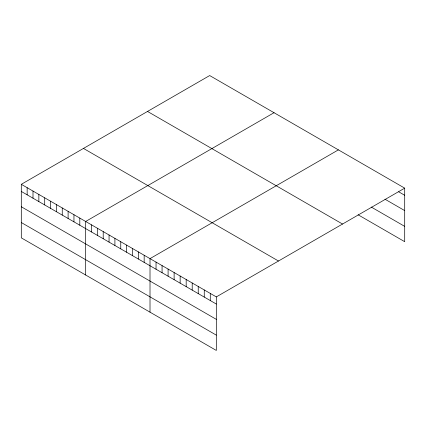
<?xml version="1.0" encoding="UTF-8"?>
<svg xmlns="http://www.w3.org/2000/svg" width="426" height="426" viewBox="0 0 426 426"><rect width="100%" height="100%" fill="white"/><g stroke="black" fill="none" stroke-linecap="round" stroke-linejoin="round"><path stroke-width="0.64" d="M404.7 188.148L216.317 296.906L216.317 350.444L21.3 237.852L21.3 184.314L209.683 75.556L404.7 188.148L404.7 241.686L358.122 214.795M274.04 112.709L85.658 221.472L85.658 275.01M338.393 149.867L150.011 258.625L150.011 312.162M398.672 191.796L404.7 195.278M384.971 199.203L404.7 210.593M371.275 207.068L404.7 226.371M147.518 111.447L342.536 224.039M83.464 148.424L278.482 261.016M21.3 184.314L216.317 296.906M21.3 191.444L216.317 304.036M21.3 206.759L216.317 319.351M21.3 222.537L216.317 335.129M210.29 293.429L210.29 300.559M204.262 289.946L204.262 297.076M198.234 286.469L198.234 293.599M192.206 282.986L192.206 290.117M186.178 279.509L186.178 286.639M180.15 276.027L180.15 283.157M174.122 272.549L174.122 279.674M168.094 269.067L168.094 276.197M162.066 265.59L162.066 272.715M156.038 262.107L156.038 269.237M144.164 255.249L144.164 262.379M138.312 251.872L138.312 259.003M132.459 248.491L132.459 255.621M126.607 245.115L126.607 252.245M120.76 241.739L120.76 248.869M114.908 238.363L114.908 245.488M109.056 234.982L109.056 242.112M103.209 231.606L103.209 238.736M97.357 228.23L97.357 235.354M91.505 224.848L91.505 231.978M79.806 218.096L79.806 225.221M73.954 214.715L73.954 221.845M68.107 211.339L68.107 218.469M62.255 207.963L62.255 215.087M56.402 204.581L56.402 211.711M50.55 201.205L50.55 208.335M44.703 197.829L44.703 204.954M38.851 194.448L38.851 201.578M32.999 191.072L32.999 198.202M27.152 187.696L27.152 194.82"/></g></svg>
